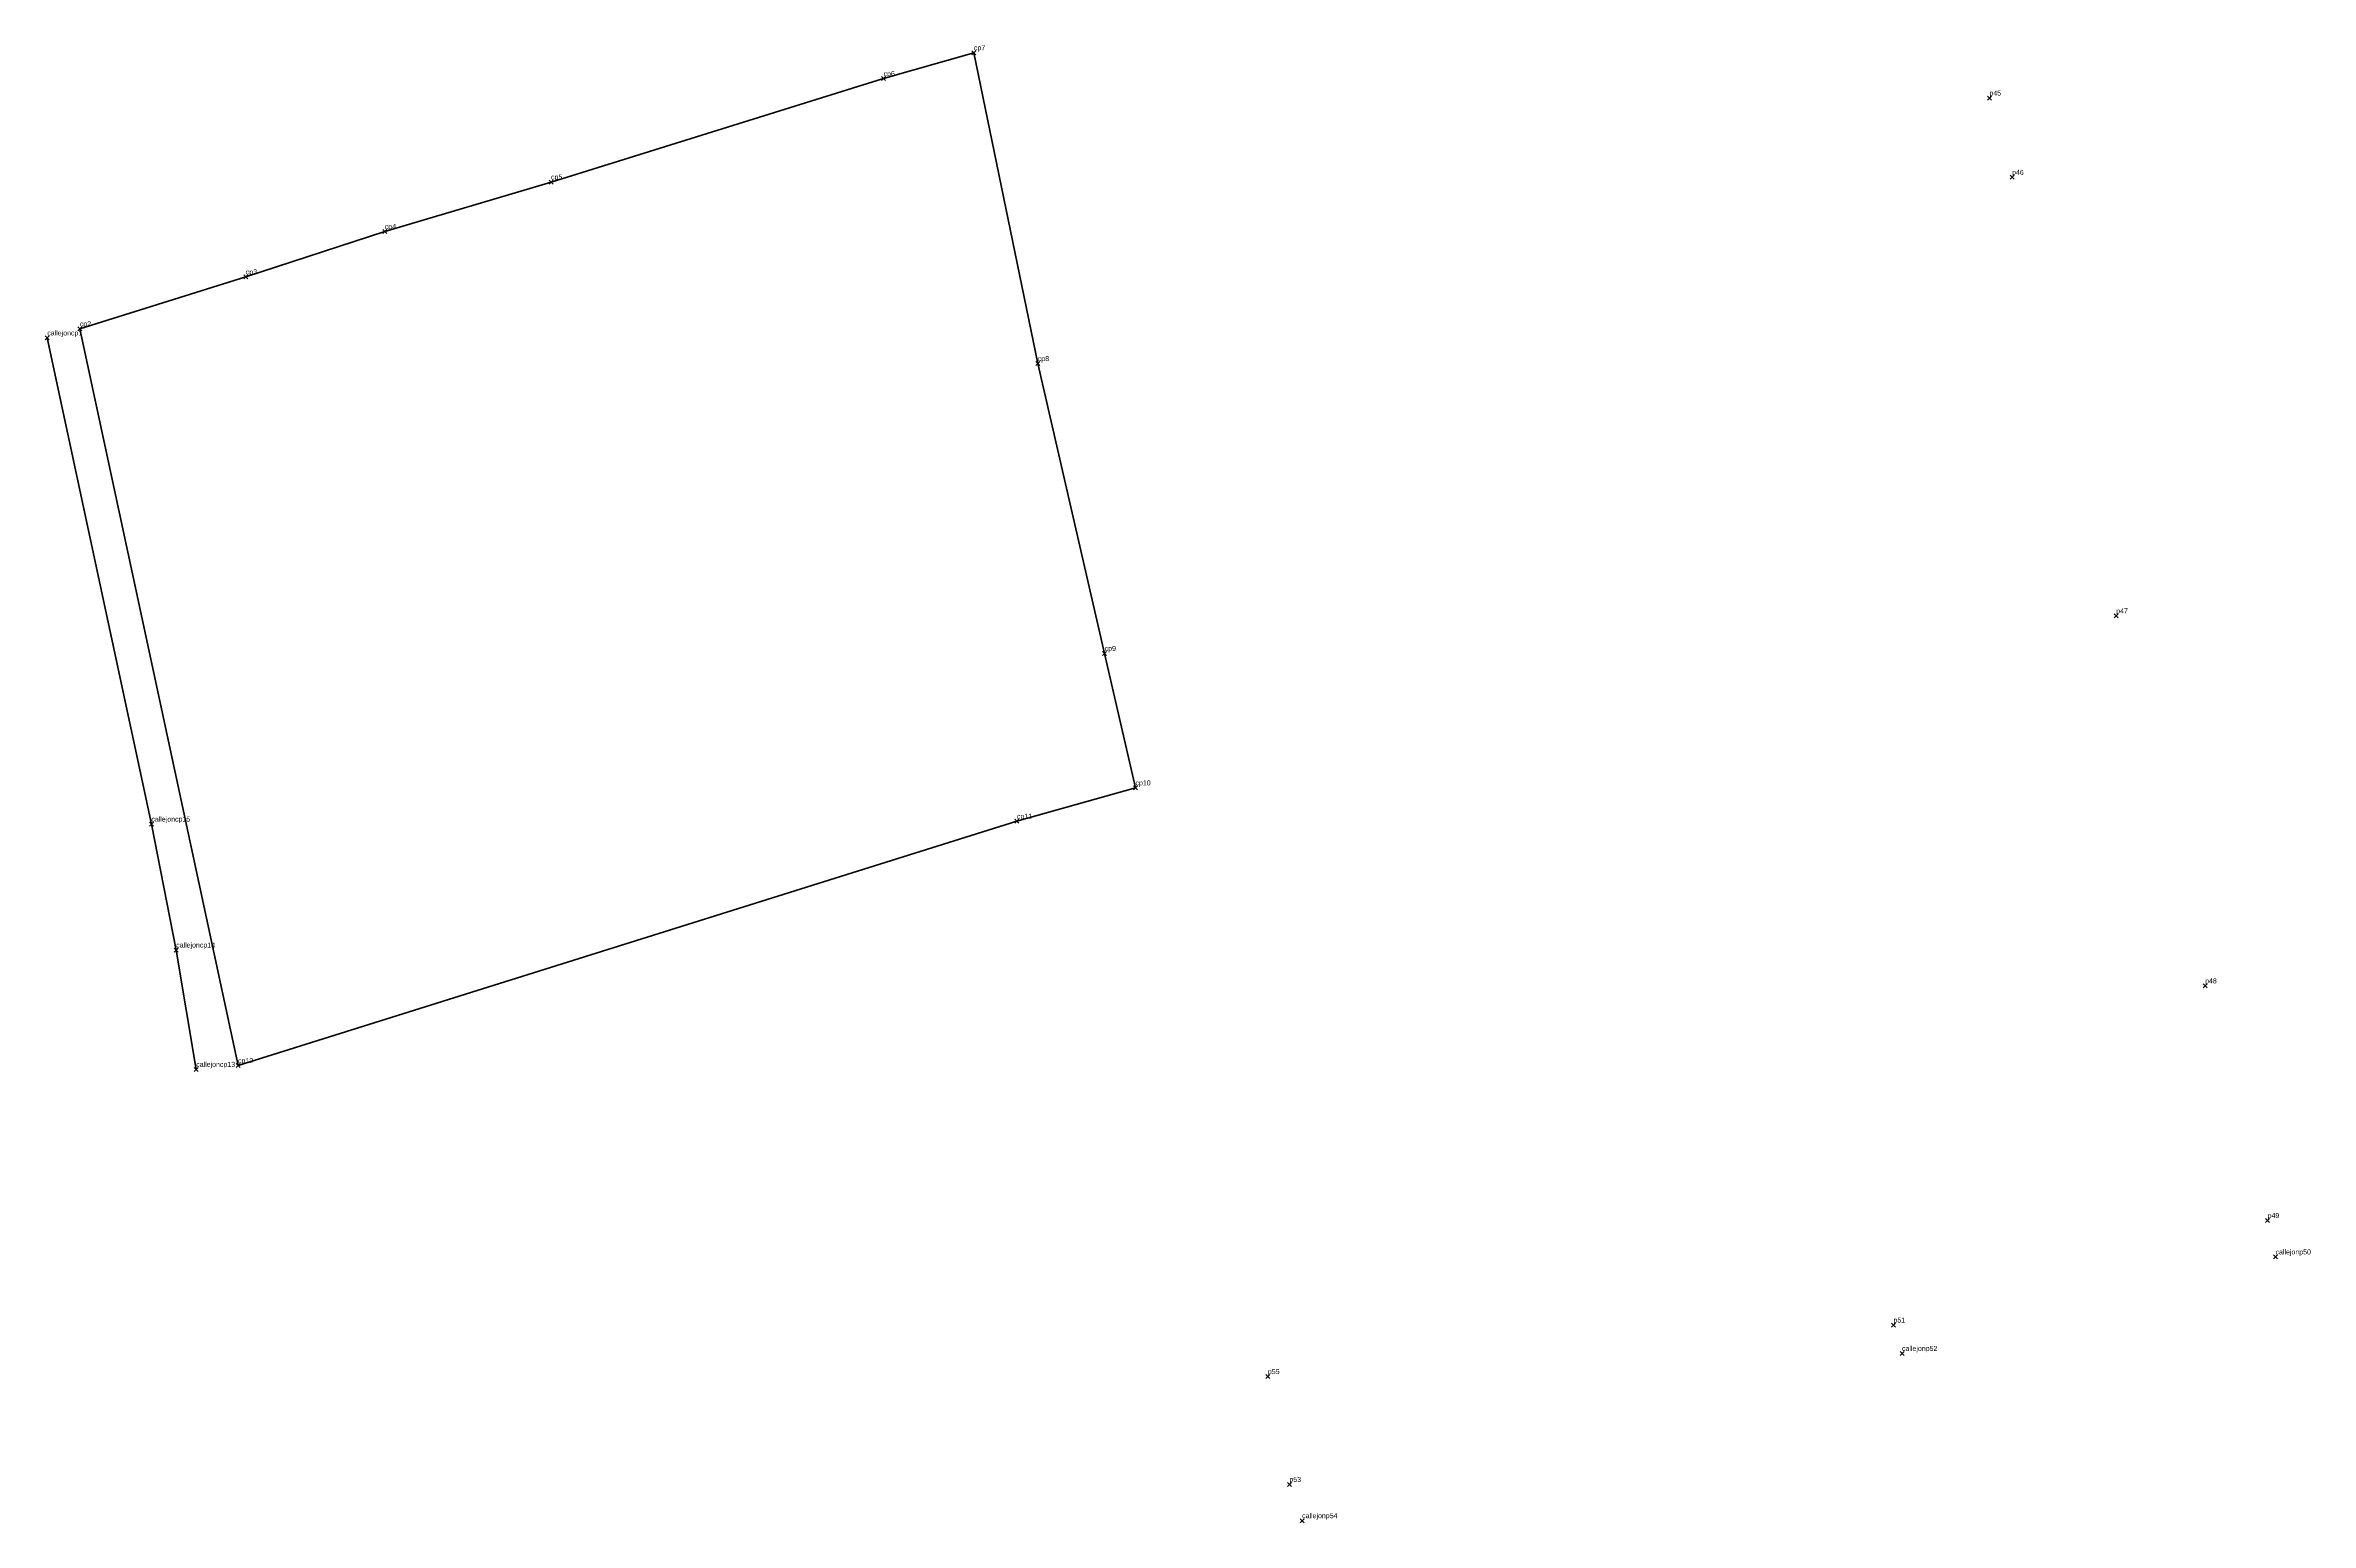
# Model space of a CAD drawing. Header units: millimetres. Extents: x 607447 to 607709, y 1320962 to 1321253.
# Drawn here: x 607482.3 to 607708.6, y 1320962.4 to 1321110 of the extents above; entities that cross this region are included whole.
import ezdxf

# ---------------------------------------------------------------- set-up
doc = ezdxf.new("R2010")
doc.units = ezdxf.units.MM
doc.header["$PDMODE"] = 3
doc.header["$PDSIZE"] = 0.2
for name, color, linetype, lineweight in [('Line', 250, 'CONTINUOUS', 100), ('Point', 5, 'CONTINUOUS', 100), ('Point_Name', 1, 'CONTINUOUS', 100)]:
    doc.layers.add(name, color=color, linetype=linetype, lineweight=lineweight)
doc.styles.get("Standard").update_dxf_attribs({"font": 'arial.ttf', "width": 0.65})

msp = doc.modelspace()

# ---------------------------------------------------------------- linework, layer by layer
at = {"layer": 'Line'}
for points in [[(607485.72, 1321081.68, 0), (607502.31, 1321086.87, 0), (607516.19, 1321091.39, 0), (607532.8, 1321096.35, 0), (607566.02, 1321106.68, 0), (607575.05, 1321109.26, 0), (607581.43, 1321078.21, 0), (607588.11, 1321049.25, 0), (607591.19, 1321035.82, 0), (607579.34, 1321032.48, 0), (607501.53, 1321008.07, 0), (607485.72, 1321081.68, 0)], [(607497.35, 1321007.7, 0), (607495.35, 1321019.62, 0), (607492.87, 1321032.2, 0), (607482.47, 1321080.77, 0)]]:
    msp.add_polyline3d(points, dxfattribs=at)
at = {"layer": 'Point'}
for p in [(607575.05, 1321109.26, 184.25), (607566.02, 1321106.68, 184.45), (607676.51, 1321104.74, 179.66), (607532.8, 1321096.35, 184.65), (607678.77, 1321096.82, 179.65), (607516.19, 1321091.39, 185), (607502.31, 1321086.87, 185.46), (607485.72, 1321081.68, 185.81), (607482.47, 1321080.77, 186.04), (607581.43, 1321078.21, 183.2), (607689.17, 1321053, 177.68), (607588.11, 1321049.25, 181.55), (607591.19, 1321035.82, 180.5), (607492.87, 1321032.2, 184.58), (607579.34, 1321032.48, 181.47), (607495.35, 1321019.62, 184.83), (607698.05, 1321016.04, 179.13), (607497.35, 1321007.7, 184.78), (607501.53, 1321008.07, 184.66), (607704.3, 1320992.59, 181.29), (607705.09, 1320988.96, 181.22), (607666.92, 1320982.15, 183.2), (607667.77, 1320979.32, 183.07), (607604.42, 1320977.01, 185.93), (607606.57, 1320966.23, 184.83), (607607.84, 1320962.61, 184.15)]:
    msp.add_point(p, dxfattribs=at)

# ---------------------------------------------------------------- texts
at = {"layer": 'Point_Name'}
for s, p in [('cp7', (607575.05, 1321109.51)), ('cp6', (607566.02, 1321106.93)), ('p45', (607676.51, 1321104.99)), ('cp5', (607532.8, 1321096.6)), ('p46', (607678.77, 1321097.07)), ('cp4', (607516.19, 1321091.64)), ('cp3', (607502.31, 1321087.12)), ('callejoncp1', (607482.47, 1321081.02)), ('cp2', (607485.72, 1321081.93)), ('cp8', (607581.43, 1321078.46)), ('p47', (607689.17, 1321053.25)), ('cp9', (607588.11, 1321049.5)), ('cp10', (607591.19, 1321036.07)), ('callejoncp15', (607492.87, 1321032.45)), ('cp11', (607579.34, 1321032.73)), ('callejoncp14', (607495.35, 1321019.87)), ('p48', (607698.05, 1321016.29)), ('cp12', (607501.53, 1321008.32)), ('callejoncp13', (607497.35, 1321007.95)), ('p49', (607704.3, 1320992.84)), ('callejonp50', (607705.09, 1320989.21)), ('p51', (607666.92, 1320982.4)), ('callejonp52', (607667.77, 1320979.57)), ('p55', (607604.42, 1320977.26)), ('p53', (607606.57, 1320966.48)), ('callejonp54', (607607.84, 1320962.86))]:
    msp.add_text(s, height=0.5, dxfattribs=at).set_placement(p)

doc.saveas('drawing.dxf')
